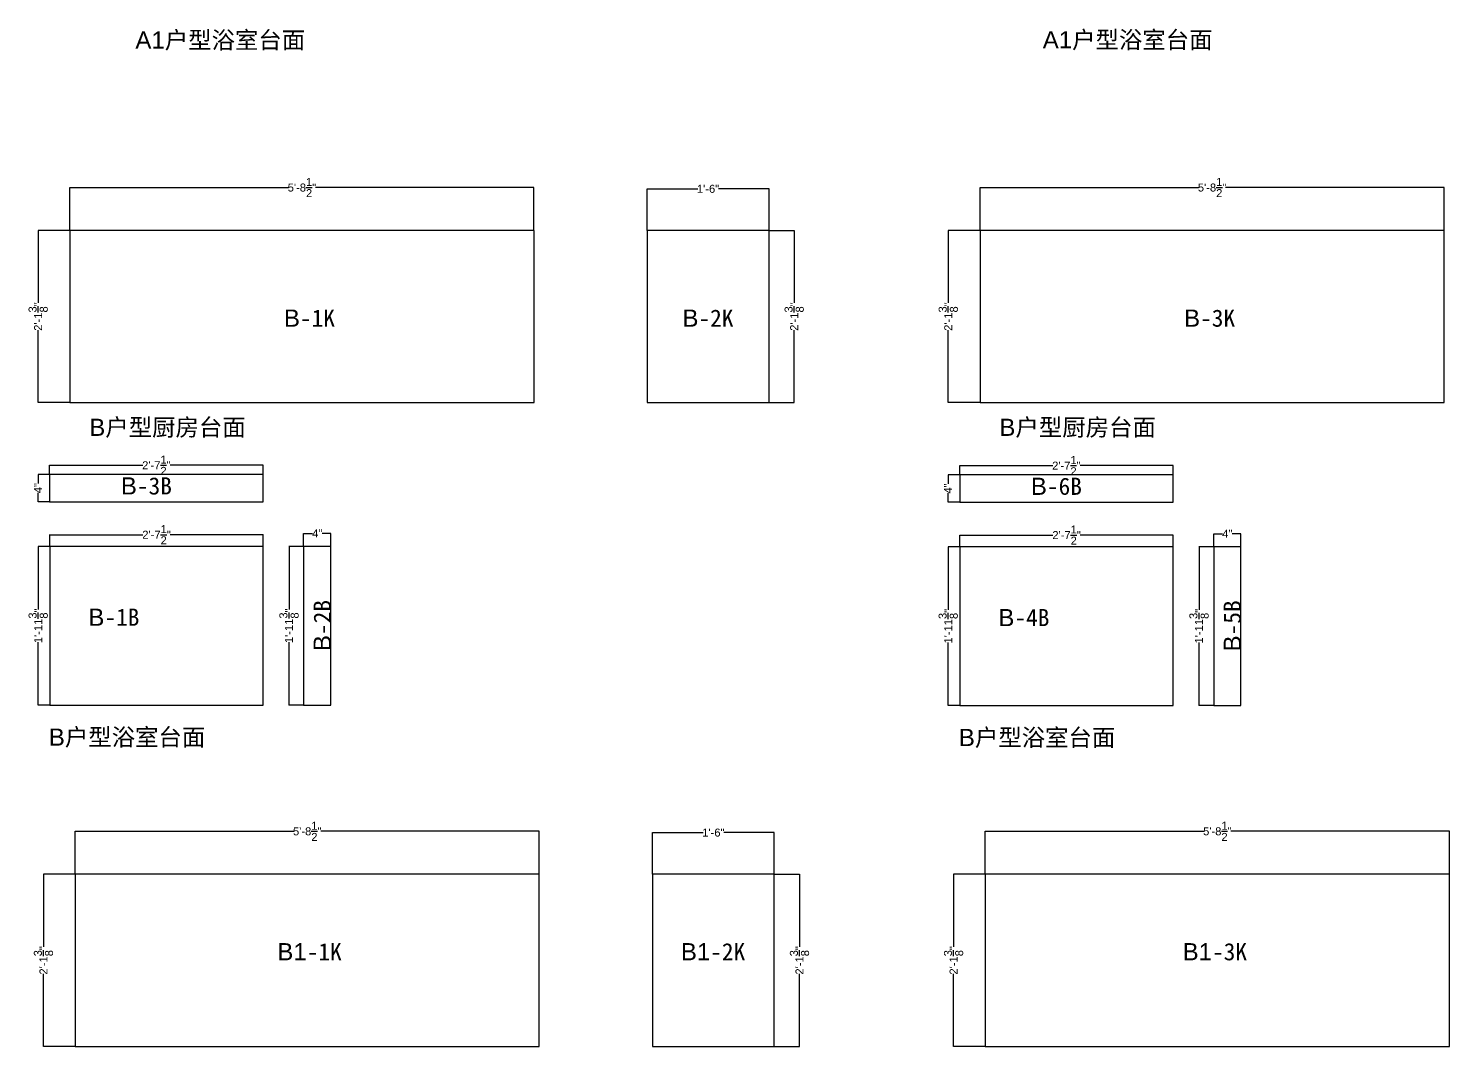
# Model space of a CAD drawing. Header units: inches. Extents: x -997106 to 39633, y -30199 to 1961.
# Drawn here: x 1348 to 6676, y -6296 to -2480 of the extents above; entities that cross this region are included whole.
import ezdxf

# ---------------------------------------------------------------- set-up
doc = ezdxf.new("R2010")
doc.units = ezdxf.units.IN
doc.header["$MEASUREMENT"] = 0
doc.layers.get('Defpoints').update_dxf_attribs({"color": 3})
doc.layers.add('编号', color=10, linetype='Continuous', plot=False)
doc.styles.get("Standard").update_dxf_attribs({"font": 'arial.ttf'})
doc.dimstyles.get("Standard").update_dxf_attribs({"dimtxt": 30, "dimasz": 1, "dimexe": 0.18, "dimexo": 0.0625, "dimgap": 0.09, "dimtad": 0, "dimtoh": 1, "dimdec": 4, "dimlfac": 0.03937, "dimzin": 0, "dimdsep": 46, "dimlunit": 4, "dimtxsty": 'Standard', "dimblk": 'ARCHTICK', "dimcen": 1, "dimadec": 0, "dimazin": 0, "dimtfac": 1, "dimtdec": 4, "dimtix": 1, "dimtofl": 0, "dimtmove": 2, "dimatfit": 3, "dimldrblk": 'ARCHTICK', "dimfxl": 1, "dimtolj": 1, "dimtzin": 0, "dimarcsym": 0})

# ---------------------------------------------------------------- blocks, each defined once
blk = doc.blocks.new('_ArchTick')
at = {"color": 0, "linetype": 'ByBlock', "const_width": 0.15}
blk.add_lwpolyline([(-0.5, -0.5), (0.5, 0.5)], dxfattribs=at)
blk = doc.blocks.new('*D86')
at = {"color": 0, "lineweight": -2, "transparency": 16777216}
for p, q in [((1503.7, -3237.6), (1503.7, -3076.4)), ((1503.7, -3076.6), (2322.8, -3076.6)), ((3243.7, -3076.6), (2424.6, -3076.6)), ((3243.7, -3237.6), (3243.7, -3076.4))]:
    blk.add_line(p, q, dxfattribs=at)
at = {"layer": 'Defpoints', "color": 0, "transparency": 16777216}
for p in [(3243.7, -3076.6), (1503.7, -3237.7), (3243.7, -3237.7)]:
    blk.add_point(p, dxfattribs=at)
at = {"color": 0, "lineweight": -2, "transparency": 16777216, "rotation": 180}
blk.add_blockref('_ArchTick', (1503.7, -3076.6), dxfattribs=at)
at = {"color": 0, "lineweight": -2, "transparency": 16777216}
blk.add_blockref('_ArchTick', (3243.7, -3076.6), dxfattribs=at)
at = {"color": 0, "transparency": 16777216, "insert": (2373.7, -3076.6), "char_height": 30, "attachment_point": 5}
blk.add_mtext('\\A1;5\'-8{\\H1x;\\S1/2;}"', dxfattribs=at)
blk = doc.blocks.new('*D87')
at = {"color": 0, "lineweight": -2, "transparency": 16777216}
for p, q in [((1503.7, -3237.7), (1384.5, -3237.7)), ((1384.7, -3237.7), (1384.7, -3509.1)), ((1384.7, -3882.7), (1384.7, -3611.3)), ((1503.7, -3882.7), (1384.5, -3882.7))]:
    blk.add_line(p, q, dxfattribs=at)
at = {"layer": 'Defpoints', "color": 0, "transparency": 16777216}
for p in [(1503.7, -3237.7), (1384.7, -3882.7), (1503.7, -3882.7)]:
    blk.add_point(p, dxfattribs=at)
at = {"color": 0, "lineweight": -2, "transparency": 16777216}
for p, rotation in [((1384.7, -3237.7), 90), ((1384.7, -3882.7), 270)]:
    blk.add_blockref('_ArchTick', p, dxfattribs=dict(at, rotation=rotation))
at = {"color": 0, "transparency": 16777216, "insert": (1384.7, -3560.2), "char_height": 30, "attachment_point": 5, "rotation": 90}
blk.add_mtext('\\A1;2\'-1{\\H1x;\\S3/8;}"', dxfattribs=at)
blk = doc.blocks.new('*D88')
at = {"color": 0, "lineweight": -2, "transparency": 16777216}
for p, q in [((3667.8, -3237.6), (3667.8, -3081.4)), ((3667.8, -3081.6), (3857.8, -3081.6)), ((4124.8, -3081.6), (3934.9, -3081.6)), ((4124.8, -3237.6), (4124.8, -3081.4))]:
    blk.add_line(p, q, dxfattribs=at)
at = {"layer": 'Defpoints', "color": 0, "transparency": 16777216}
for p in [(4124.8, -3081.6), (3667.8, -3237.7), (4124.8, -3237.7)]:
    blk.add_point(p, dxfattribs=at)
at = {"color": 0, "lineweight": -2, "transparency": 16777216, "rotation": 180}
blk.add_blockref('_ArchTick', (3667.8, -3081.6), dxfattribs=at)
at = {"color": 0, "lineweight": -2, "transparency": 16777216}
blk.add_blockref('_ArchTick', (4124.8, -3081.6), dxfattribs=at)
at = {"color": 0, "transparency": 16777216, "insert": (3896.3, -3081.6), "char_height": 30, "attachment_point": 5}
blk.add_mtext('\\A1;1\'-6"', dxfattribs=at)
blk = doc.blocks.new('*D89')
at = {"color": 0, "lineweight": -2, "transparency": 16777216}
for p, q in [((4124.9, -3237.7), (4219.3, -3237.7)), ((4219.1, -3237.7), (4219.1, -3509.1)), ((4219.1, -3882.7), (4219.1, -3611.3)), ((4124.9, -3882.7), (4219.3, -3882.7))]:
    blk.add_line(p, q, dxfattribs=at)
at = {"layer": 'Defpoints', "color": 0, "transparency": 16777216}
for p in [(4124.8, -3237.7), (4124.8, -3882.7), (4219.1, -3882.7)]:
    blk.add_point(p, dxfattribs=at)
at = {"color": 0, "lineweight": -2, "transparency": 16777216}
for p, rotation in [((4219.1, -3237.7), 90), ((4219.1, -3882.7), 270)]:
    blk.add_blockref('_ArchTick', p, dxfattribs=dict(at, rotation=rotation))
at = {"color": 0, "transparency": 16777216, "insert": (4219.1, -3560.2), "char_height": 30, "attachment_point": 5, "rotation": 90}
blk.add_mtext('\\A1;2\'-1{\\H1x;\\S3/8;}"', dxfattribs=at)
blk = doc.blocks.new('*D90')
at = {"color": 0, "lineweight": -2, "transparency": 16777216}
for p, q in [((4915.9, -3237.6), (4915.9, -3076.4)), ((4915.9, -3076.6), (5735, -3076.6)), ((6655.9, -3076.6), (5836.8, -3076.6)), ((6655.9, -3237.6), (6655.9, -3076.4))]:
    blk.add_line(p, q, dxfattribs=at)
at = {"layer": 'Defpoints', "color": 0, "transparency": 16777216}
for p in [(6655.9, -3076.6), (4915.9, -3237.7), (6655.9, -3237.7)]:
    blk.add_point(p, dxfattribs=at)
at = {"color": 0, "lineweight": -2, "transparency": 16777216, "rotation": 180}
blk.add_blockref('_ArchTick', (4915.9, -3076.6), dxfattribs=at)
at = {"color": 0, "lineweight": -2, "transparency": 16777216}
blk.add_blockref('_ArchTick', (6655.9, -3076.6), dxfattribs=at)
at = {"color": 0, "transparency": 16777216, "insert": (5785.9, -3076.6), "char_height": 30, "attachment_point": 5}
blk.add_mtext('\\A1;5\'-8{\\H1x;\\S1/2;}"', dxfattribs=at)
blk = doc.blocks.new('*D91')
at = {"color": 0, "lineweight": -2, "transparency": 16777216}
for p, q in [((4915.8, -3237.7), (4796.7, -3237.7)), ((4796.8, -3237.7), (4796.8, -3509.1)), ((4796.8, -3882.7), (4796.8, -3611.3)), ((4915.8, -3882.7), (4796.7, -3882.7))]:
    blk.add_line(p, q, dxfattribs=at)
at = {"layer": 'Defpoints', "color": 0, "transparency": 16777216}
for p in [(4915.9, -3237.7), (4796.8, -3882.7), (4915.9, -3882.7)]:
    blk.add_point(p, dxfattribs=at)
at = {"color": 0, "lineweight": -2, "transparency": 16777216}
for p, rotation in [((4796.8, -3237.7), 90), ((4796.8, -3882.7), 270)]:
    blk.add_blockref('_ArchTick', p, dxfattribs=dict(at, rotation=rotation))
at = {"color": 0, "transparency": 16777216, "insert": (4796.8, -3560.2), "char_height": 30, "attachment_point": 5, "rotation": 90}
blk.add_mtext('\\A1;2\'-1{\\H1x;\\S3/8;}"', dxfattribs=at)
blk = doc.blocks.new('*D130')
at = {"color": 0, "lineweight": -2, "transparency": 16777216}
for p, q in [((1523.6, -5650.2), (1523.6, -5489.1)), ((1523.6, -5489.2), (2342.7, -5489.2)), ((3263.6, -5489.2), (2444.5, -5489.2)), ((3263.6, -5650.2), (3263.6, -5489.1))]:
    blk.add_line(p, q, dxfattribs=at)
at = {"layer": 'Defpoints', "color": 0, "transparency": 16777216}
for p in [(3263.6, -5489.2), (1523.6, -5650.3), (3263.6, -5650.3)]:
    blk.add_point(p, dxfattribs=at)
at = {"color": 0, "lineweight": -2, "transparency": 16777216, "rotation": 180}
blk.add_blockref('_ArchTick', (1523.6, -5489.2), dxfattribs=at)
at = {"color": 0, "lineweight": -2, "transparency": 16777216}
blk.add_blockref('_ArchTick', (3263.6, -5489.2), dxfattribs=at)
at = {"color": 0, "transparency": 16777216, "insert": (2393.6, -5489.2), "char_height": 30, "attachment_point": 5}
blk.add_mtext('\\A1;5\'-8{\\H1x;\\S1/2;}"', dxfattribs=at)
blk = doc.blocks.new('*D131')
at = {"color": 0, "lineweight": -2, "transparency": 16777216}
for p, q in [((1523.5, -5650.3), (1404.4, -5650.3)), ((1404.6, -5650.3), (1404.6, -5921.7)), ((1404.6, -6295.3), (1404.6, -6023.9)), ((1523.5, -6295.3), (1404.4, -6295.3))]:
    blk.add_line(p, q, dxfattribs=at)
at = {"layer": 'Defpoints', "color": 0, "transparency": 16777216}
for p in [(1523.6, -5650.3), (1404.6, -6295.3), (1523.6, -6295.3)]:
    blk.add_point(p, dxfattribs=at)
at = {"color": 0, "lineweight": -2, "transparency": 16777216}
for p, rotation in [((1404.6, -5650.3), 90), ((1404.6, -6295.3), 270)]:
    blk.add_blockref('_ArchTick', p, dxfattribs=dict(at, rotation=rotation))
at = {"color": 0, "transparency": 16777216, "insert": (1404.6, -5972.8), "char_height": 30, "attachment_point": 5, "rotation": 90}
blk.add_mtext('\\A1;2\'-1{\\H1x;\\S3/8;}"', dxfattribs=at)
blk = doc.blocks.new('*D132')
at = {"color": 0, "lineweight": -2, "transparency": 16777216}
for p, q in [((3687.7, -5650.2), (3687.7, -5494)), ((3687.7, -5494.2), (3877.6, -5494.2)), ((4144.7, -5494.2), (3954.8, -5494.2)), ((4144.7, -5650.2), (4144.7, -5494))]:
    blk.add_line(p, q, dxfattribs=at)
at = {"layer": 'Defpoints', "color": 0, "transparency": 16777216}
for p in [(4144.7, -5494.2), (3687.7, -5650.3), (4144.7, -5650.3)]:
    blk.add_point(p, dxfattribs=at)
at = {"color": 0, "lineweight": -2, "transparency": 16777216, "rotation": 180}
blk.add_blockref('_ArchTick', (3687.7, -5494.2), dxfattribs=at)
at = {"color": 0, "lineweight": -2, "transparency": 16777216}
blk.add_blockref('_ArchTick', (4144.7, -5494.2), dxfattribs=at)
at = {"color": 0, "transparency": 16777216, "insert": (3916.2, -5494.2), "char_height": 30, "attachment_point": 5}
blk.add_mtext('\\A1;1\'-6"', dxfattribs=at)
blk = doc.blocks.new('*D133')
at = {"color": 0, "lineweight": -2, "transparency": 16777216}
for p, q in [((4144.8, -5650.3), (4239.1, -5650.3)), ((4239, -5650.3), (4239, -5921.7)), ((4239, -6295.3), (4239, -6023.9)), ((4144.8, -6295.3), (4239.1, -6295.3))]:
    blk.add_line(p, q, dxfattribs=at)
at = {"layer": 'Defpoints', "color": 0, "transparency": 16777216}
for p in [(4144.7, -5650.3), (4144.7, -6295.3), (4239, -6295.3)]:
    blk.add_point(p, dxfattribs=at)
at = {"color": 0, "lineweight": -2, "transparency": 16777216}
for p, rotation in [((4239, -5650.3), 90), ((4239, -6295.3), 270)]:
    blk.add_blockref('_ArchTick', p, dxfattribs=dict(at, rotation=rotation))
at = {"color": 0, "transparency": 16777216, "insert": (4239, -5972.8), "char_height": 30, "attachment_point": 5, "rotation": 90}
blk.add_mtext('\\A1;2\'-1{\\H1x;\\S3/8;}"', dxfattribs=at)
blk = doc.blocks.new('*D134')
at = {"color": 0, "lineweight": -2, "transparency": 16777216}
for p, q in [((4935.7, -5650.2), (4935.7, -5489.1)), ((4935.7, -5489.2), (5754.8, -5489.2)), ((6675.7, -5489.2), (5856.6, -5489.2)), ((6675.7, -5650.2), (6675.7, -5489.1))]:
    blk.add_line(p, q, dxfattribs=at)
at = {"layer": 'Defpoints', "color": 0, "transparency": 16777216}
for p in [(6675.7, -5489.2), (4935.7, -5650.3), (6675.7, -5650.3)]:
    blk.add_point(p, dxfattribs=at)
at = {"color": 0, "lineweight": -2, "transparency": 16777216, "rotation": 180}
blk.add_blockref('_ArchTick', (4935.7, -5489.2), dxfattribs=at)
at = {"color": 0, "lineweight": -2, "transparency": 16777216}
blk.add_blockref('_ArchTick', (6675.7, -5489.2), dxfattribs=at)
at = {"color": 0, "transparency": 16777216, "insert": (5805.7, -5489.2), "char_height": 30, "attachment_point": 5}
blk.add_mtext('\\A1;5\'-8{\\H1x;\\S1/2;}"', dxfattribs=at)
blk = doc.blocks.new('*D135')
at = {"color": 0, "lineweight": -2, "transparency": 16777216}
for p, q in [((4935.7, -5650.3), (4816.5, -5650.3)), ((4816.7, -5650.3), (4816.7, -5921.7)), ((4816.7, -6295.3), (4816.7, -6023.9)), ((4935.7, -6295.3), (4816.5, -6295.3))]:
    blk.add_line(p, q, dxfattribs=at)
at = {"layer": 'Defpoints', "color": 0, "transparency": 16777216}
for p in [(4935.7, -5650.3), (4816.7, -6295.3), (4935.7, -6295.3)]:
    blk.add_point(p, dxfattribs=at)
at = {"color": 0, "lineweight": -2, "transparency": 16777216}
for p, rotation in [((4816.7, -5650.3), 90), ((4816.7, -6295.3), 270)]:
    blk.add_blockref('_ArchTick', p, dxfattribs=dict(at, rotation=rotation))
at = {"color": 0, "transparency": 16777216, "insert": (4816.7, -5972.8), "char_height": 30, "attachment_point": 5, "rotation": 90}
blk.add_mtext('\\A1;2\'-1{\\H1x;\\S3/8;}"', dxfattribs=at)
blk = doc.blocks.new('*D1172')
at = {"color": 0, "lineweight": -2, "transparency": 16777216}
for p, q in [((2380.1, -4422), (2325, -4422)), ((2325.2, -4422), (2325.2, -4657.9)), ((2325.2, -5016), (2325.2, -4780.1)), ((2380.1, -5016), (2325, -5016))]:
    blk.add_line(p, q, dxfattribs=at)
at = {"layer": 'Defpoints', "color": 0, "transparency": 16777216}
for p in [(2380.1, -4422), (2325.2, -5016), (2380.1, -5016)]:
    blk.add_point(p, dxfattribs=at)
at = {"color": 0, "lineweight": -2, "transparency": 16777216}
for p, rotation in [((2325.2, -4422), 90), ((2325.2, -5016), 270)]:
    blk.add_blockref('_ArchTick', p, dxfattribs=dict(at, rotation=rotation))
at = {"color": 0, "transparency": 16777216, "insert": (2325.2, -4719), "char_height": 30, "attachment_point": 5, "rotation": 90}
blk.add_mtext('\\A1;1\'-11{\\H1x;\\S3/8;}"', dxfattribs=at)
blk = doc.blocks.new('*D1173')
at = {"color": 0, "lineweight": -2, "transparency": 16777216}
for p, q in [((2380.1, -4421.9), (2380.1, -4372.7)), ((2380.1, -4372.9), (2413.2, -4372.9)), ((2482.1, -4372.9), (2449.1, -4372.9)), ((2482.1, -4421.9), (2482.1, -4372.7))]:
    blk.add_line(p, q, dxfattribs=at)
at = {"layer": 'Defpoints', "color": 0, "transparency": 16777216}
for p in [(2380.1, -4422), (2482.1, -4372.9), (2482.1, -4422)]:
    blk.add_point(p, dxfattribs=at)
at = {"color": 0, "lineweight": -2, "transparency": 16777216, "rotation": 180}
blk.add_blockref('_ArchTick', (2380.1, -4372.9), dxfattribs=at)
at = {"color": 0, "lineweight": -2, "transparency": 16777216}
blk.add_blockref('_ArchTick', (2482.1, -4372.9), dxfattribs=at)
at = {"color": 0, "transparency": 16777216, "insert": (2431.1, -4372.9), "char_height": 30, "attachment_point": 5}
blk.add_mtext('\\A1;4"', dxfattribs=at)
blk = doc.blocks.new('*D1174')
at = {"color": 0, "lineweight": -2, "transparency": 16777216}
for p, q in [((1428.6, -4422.2), (1428.6, -4377.5)), ((1428.6, -4377.7), (1777.5, -4377.7)), ((2228.6, -4377.7), (1879.8, -4377.7)), ((2228.6, -4422.2), (2228.6, -4377.5))]:
    blk.add_line(p, q, dxfattribs=at)
at = {"layer": 'Defpoints', "color": 0, "transparency": 16777216}
for p in [(2228.6, -4377.7), (1428.6, -4422.2), (2228.6, -4422.2)]:
    blk.add_point(p, dxfattribs=at)
at = {"color": 0, "lineweight": -2, "transparency": 16777216, "rotation": 180}
blk.add_blockref('_ArchTick', (1428.6, -4377.7), dxfattribs=at)
at = {"color": 0, "lineweight": -2, "transparency": 16777216}
blk.add_blockref('_ArchTick', (2228.6, -4377.7), dxfattribs=at)
at = {"color": 0, "transparency": 16777216, "insert": (1828.6, -4377.7), "char_height": 30, "attachment_point": 5}
blk.add_mtext('\\A1;2\'-7{\\H1x;\\S1/2;}"', dxfattribs=at)
blk = doc.blocks.new('*D1175')
at = {"color": 0, "lineweight": -2, "transparency": 16777216}
for p, q in [((1428.6, -4422.2), (1384.6, -4422.2)), ((1384.8, -4422.2), (1384.8, -4658.2)), ((1384.8, -5016.2), (1384.8, -4780.3)), ((1428.6, -5016.2), (1384.6, -5016.2))]:
    blk.add_line(p, q, dxfattribs=at)
at = {"layer": 'Defpoints', "color": 0, "transparency": 16777216}
for p in [(1428.6, -4422.2), (1384.8, -5016.2), (1428.6, -5016.2)]:
    blk.add_point(p, dxfattribs=at)
at = {"color": 0, "lineweight": -2, "transparency": 16777216}
for p, rotation in [((1384.8, -4422.2), 90), ((1384.8, -5016.2), 270)]:
    blk.add_blockref('_ArchTick', p, dxfattribs=dict(at, rotation=rotation))
at = {"color": 0, "transparency": 16777216, "insert": (1384.8, -4719.2), "char_height": 30, "attachment_point": 5, "rotation": 90}
blk.add_mtext('\\A1;1\'-11{\\H1x;\\S3/8;}"', dxfattribs=at)
blk = doc.blocks.new('*D1176')
at = {"color": 0, "lineweight": -2, "transparency": 16777216}
for p, q in [((1427.8, -4152.1), (1384.2, -4152.1)), ((1384.4, -4152.1), (1384.4, -4185.2)), ((1427.8, -4254.1), (1384.2, -4254.1)), ((1384.4, -4254.1), (1384.4, -4221.1))]:
    blk.add_line(p, q, dxfattribs=at)
at = {"layer": 'Defpoints', "color": 0, "transparency": 16777216}
for p in [(1427.9, -4152.1), (1384.4, -4254.1), (1427.9, -4254.1)]:
    blk.add_point(p, dxfattribs=at)
at = {"color": 0, "lineweight": -2, "transparency": 16777216}
for p, rotation in [((1384.4, -4152.1), 90), ((1384.4, -4254.1), 270)]:
    blk.add_blockref('_ArchTick', p, dxfattribs=dict(at, rotation=rotation))
at = {"color": 0, "transparency": 16777216, "insert": (1384.4, -4203.1), "char_height": 30, "attachment_point": 5, "rotation": 90}
blk.add_mtext('\\A1;4"', dxfattribs=at)
blk = doc.blocks.new('*D1177')
at = {"color": 0, "lineweight": -2, "transparency": 16777216}
for p, q in [((1427.9, -4152.1), (1427.9, -4117.3)), ((1427.9, -4117.5), (1776.7, -4117.5)), ((2227.9, -4117.5), (1879.1, -4117.5)), ((2227.9, -4152.1), (2227.9, -4117.3))]:
    blk.add_line(p, q, dxfattribs=at)
at = {"layer": 'Defpoints', "color": 0, "transparency": 16777216}
for p in [(1427.9, -4152.1), (2227.9, -4117.5), (2227.9, -4152.1)]:
    blk.add_point(p, dxfattribs=at)
at = {"color": 0, "lineweight": -2, "transparency": 16777216, "rotation": 180}
blk.add_blockref('_ArchTick', (1427.9, -4117.5), dxfattribs=at)
at = {"color": 0, "lineweight": -2, "transparency": 16777216}
blk.add_blockref('_ArchTick', (2227.9, -4117.5), dxfattribs=at)
at = {"color": 0, "transparency": 16777216, "insert": (1827.9, -4117.5), "char_height": 30, "attachment_point": 5}
blk.add_mtext('\\A1;2\'-7{\\H1x;\\S1/2;}"', dxfattribs=at)
blk = doc.blocks.new('*D1178')
at = {"color": 0, "lineweight": -2, "transparency": 16777216}
for p, q in [((5791.8, -4423.4), (5736.7, -4423.4)), ((5736.9, -4423.4), (5736.9, -4659.3)), ((5736.9, -5017.4), (5736.9, -4781.5)), ((5791.8, -5017.4), (5736.7, -5017.4))]:
    blk.add_line(p, q, dxfattribs=at)
at = {"layer": 'Defpoints', "color": 0, "transparency": 16777216}
for p in [(5791.9, -4423.4), (5736.9, -5017.4), (5791.9, -5017.4)]:
    blk.add_point(p, dxfattribs=at)
at = {"color": 0, "lineweight": -2, "transparency": 16777216}
for p, rotation in [((5736.9, -4423.4), 90), ((5736.9, -5017.4), 270)]:
    blk.add_blockref('_ArchTick', p, dxfattribs=dict(at, rotation=rotation))
at = {"color": 0, "transparency": 16777216, "insert": (5736.9, -4720.4), "char_height": 30, "attachment_point": 5, "rotation": 90}
blk.add_mtext('\\A1;1\'-11{\\H1x;\\S3/8;}"', dxfattribs=at)
blk = doc.blocks.new('*D1179')
at = {"color": 0, "lineweight": -2, "transparency": 16777216}
for p, q in [((5791.9, -4423.3), (5791.9, -4374.1)), ((5791.9, -4374.3), (5824.9, -4374.3)), ((5893.9, -4374.3), (5860.8, -4374.3)), ((5893.9, -4423.3), (5893.9, -4374.1))]:
    blk.add_line(p, q, dxfattribs=at)
at = {"layer": 'Defpoints', "color": 0, "transparency": 16777216}
for p in [(5893.9, -4374.3), (5791.9, -4423.4), (5893.9, -4423.4)]:
    blk.add_point(p, dxfattribs=at)
at = {"color": 0, "lineweight": -2, "transparency": 16777216, "rotation": 180}
blk.add_blockref('_ArchTick', (5791.9, -4374.3), dxfattribs=at)
at = {"color": 0, "lineweight": -2, "transparency": 16777216}
blk.add_blockref('_ArchTick', (5893.9, -4374.3), dxfattribs=at)
at = {"color": 0, "transparency": 16777216, "insert": (5842.9, -4374.3), "char_height": 30, "attachment_point": 5}
blk.add_mtext('\\A1;4"', dxfattribs=at)
blk = doc.blocks.new('*D1180')
at = {"color": 0, "lineweight": -2, "transparency": 16777216}
for p, q in [((4840.4, -4423.6), (4840.4, -4378.9)), ((4840.4, -4379.1), (5189.2, -4379.1)), ((5640.4, -4379.1), (5291.5, -4379.1)), ((5640.4, -4423.6), (5640.4, -4378.9))]:
    blk.add_line(p, q, dxfattribs=at)
at = {"layer": 'Defpoints', "color": 0, "transparency": 16777216}
for p in [(5640.4, -4379.1), (4840.4, -4423.6), (5640.4, -4423.6)]:
    blk.add_point(p, dxfattribs=at)
at = {"color": 0, "lineweight": -2, "transparency": 16777216, "rotation": 180}
blk.add_blockref('_ArchTick', (4840.4, -4379.1), dxfattribs=at)
at = {"color": 0, "lineweight": -2, "transparency": 16777216}
blk.add_blockref('_ArchTick', (5640.4, -4379.1), dxfattribs=at)
at = {"color": 0, "transparency": 16777216, "insert": (5240.4, -4379.1), "char_height": 30, "attachment_point": 5}
blk.add_mtext('\\A1;2\'-7{\\H1x;\\S1/2;}"', dxfattribs=at)
blk = doc.blocks.new('*D1181')
at = {"color": 0, "lineweight": -2, "transparency": 16777216}
for p, q in [((4840.3, -4423.6), (4796.4, -4423.6)), ((4796.5, -4423.6), (4796.5, -4659.5)), ((4796.5, -5017.6), (4796.5, -4781.7)), ((4840.3, -5017.6), (4796.4, -5017.6))]:
    blk.add_line(p, q, dxfattribs=at)
at = {"layer": 'Defpoints', "color": 0, "transparency": 16777216}
for p in [(4840.4, -4423.6), (4796.5, -5017.6), (4840.4, -5017.6)]:
    blk.add_point(p, dxfattribs=at)
at = {"color": 0, "lineweight": -2, "transparency": 16777216}
for p, rotation in [((4796.5, -4423.6), 90), ((4796.5, -5017.6), 270)]:
    blk.add_blockref('_ArchTick', p, dxfattribs=dict(at, rotation=rotation))
at = {"color": 0, "transparency": 16777216, "insert": (4796.5, -4720.6), "char_height": 30, "attachment_point": 5, "rotation": 90}
blk.add_mtext('\\A1;1\'-11{\\H1x;\\S3/8;}"', dxfattribs=at)
blk = doc.blocks.new('*D1182')
at = {"color": 0, "lineweight": -2, "transparency": 16777216}
for p, q in [((4839.6, -4153.5), (4795.9, -4153.5)), ((4796.1, -4153.5), (4796.1, -4186.6)), ((4839.6, -4255.5), (4795.9, -4255.5)), ((4796.1, -4255.5), (4796.1, -4222.4))]:
    blk.add_line(p, q, dxfattribs=at)
at = {"layer": 'Defpoints', "color": 0, "transparency": 16777216}
for p in [(4839.6, -4153.5), (4796.1, -4255.5), (4839.6, -4255.5)]:
    blk.add_point(p, dxfattribs=at)
at = {"color": 0, "lineweight": -2, "transparency": 16777216}
for p, rotation in [((4796.1, -4153.5), 90), ((4796.1, -4255.5), 270)]:
    blk.add_blockref('_ArchTick', p, dxfattribs=dict(at, rotation=rotation))
at = {"color": 0, "transparency": 16777216, "insert": (4796.1, -4204.5), "char_height": 30, "attachment_point": 5, "rotation": 90}
blk.add_mtext('\\A1;4"', dxfattribs=at)
blk = doc.blocks.new('*D1183')
at = {"color": 0, "lineweight": -2, "transparency": 16777216}
for p, q in [((4839.6, -4153.4), (4839.6, -4118.7)), ((4839.6, -4118.9), (5188.5, -4118.9)), ((5639.6, -4118.9), (5290.8, -4118.9)), ((5639.6, -4153.4), (5639.6, -4118.7))]:
    blk.add_line(p, q, dxfattribs=at)
at = {"layer": 'Defpoints', "color": 0, "transparency": 16777216}
for p in [(4839.6, -4153.5), (5639.6, -4118.9), (5639.6, -4153.5)]:
    blk.add_point(p, dxfattribs=at)
at = {"color": 0, "lineweight": -2, "transparency": 16777216, "rotation": 180}
blk.add_blockref('_ArchTick', (4839.6, -4118.9), dxfattribs=at)
at = {"color": 0, "lineweight": -2, "transparency": 16777216}
blk.add_blockref('_ArchTick', (5639.6, -4118.9), dxfattribs=at)
at = {"color": 0, "transparency": 16777216, "insert": (5239.6, -4118.9), "char_height": 30, "attachment_point": 5}
blk.add_mtext('\\A1;2\'-7{\\H1x;\\S1/2;}"', dxfattribs=at)

msp = doc.modelspace()

# ---------------------------------------------------------------- linework, layer by layer
for points in [[(1503.71981, -3882.66081), (3243.71981, -3882.66081), (3243.71981, -3237.66081), (1503.71981, -3237.66081)], [(3667.83396, -3882.66081), (4124.83396, -3882.66081), (4124.83396, -3237.66081), (3667.83396, -3237.66081)], [(4915.85342, -3882.66081), (6655.85342, -3882.66081), (6655.85342, -3237.66081), (4915.85342, -3237.66081)], [(1427.90589, -4254.11582), (2227.90589, -4254.11582), (2227.90589, -4152.11582), (1427.90589, -4152.11582)], [(4839.62215, -4255.49818), (5639.62215, -4255.49818), (5639.62215, -4153.49818), (4839.62215, -4153.49818)], [(2380.14506, -5016.0017), (2482.14506, -5016.0017), (2482.14506, -4422.0017), (2380.14506, -4422.0017)], [(1428.63917, -5016.2482), (2228.63917, -5016.2482), (2228.63917, -4422.2482), (1428.63917, -4422.2482)], [(4840.35543, -5017.63055), (5640.35543, -5017.63055), (5640.35543, -4423.63055), (4840.35543, -4423.63055)], [(5791.86132, -5017.38406), (5893.86132, -5017.38406), (5893.86132, -4423.38406), (5791.86132, -4423.38406)], [(1523.58722, -6295.3072), (3263.58722, -6295.3072), (3263.58722, -5650.3072), (1523.58722, -5650.3072)], [(3687.70137, -6295.3072), (4144.70137, -6295.3072), (4144.70137, -5650.3072), (3687.70137, -5650.3072)], [(4935.72083, -6295.3072), (6675.72083, -6295.3072), (6675.72083, -5650.3072), (4935.72083, -5650.3072)]]:
    msp.add_lwpolyline(points, close=True)

# ---------------------------------------------------------------- texts
at = {"char_height": 64.3508622, "attachment_point": 1}
for s, insert in [('A1{\\fSimSun|b0|i0|c134|p2;户型浴室台面}', (1749.30186, -2491.63473)), ('A1{\\fSimSun|b0|i0|c134|p2;户型浴室台面}', (5151.12164, -2490.63473)), ('B{\\fSimSun|b0|i0|c134|p2;户型厨房台面}', (1576.48722, -3942.92955)), ('B{\\fSimSun|b0|i0|c134|p2;户型厨房台面}', (4988.62083, -3942.92955)), ('B{\\fSimSun|b0|i0|c134|p2;户型浴室台面}', (1424.83394, -5103.96506)), ('B{\\fSimSun|b0|i0|c134|p2;户型浴室台面}', (4836.5502, -5105.34741))]:
    msp.add_mtext(s, dxfattribs=dict(at, insert=insert))
at = {"layer": '编号', "char_height": 64.3508622, "attachment_point": 1}
for s, insert in [('B{\\fSimSun|b0|i0|c134|p2;-1K}', (2306.29865, -3533.79139)), ('B{\\fSimSun|b0|i0|c134|p2;-2K}', (3800.31092, -3533.79139)), ('B{\\fSimSun|b0|i0|c134|p2;-3K}', (5681.04664, -3533.79139)), ('B{\\fSimSun|b0|i0|c134|p2;-3B}', (1694.91544, -4162.56271)), ('B{\\fSimSun|b0|i0|c134|p2;-6B}', (5106.63169, -4163.94506)), ('B{\\fSimSun|b0|i0|c134|p2;-1B}', (1572.98338, -4654.63396)), ('B{\\fSimSun|b0|i0|c134|p2;-4B}', (4984.69964, -4656.01632)), ('B1{\\fSimSun|b0|i0|c134|p2;-1K}', (2281.52305, -5908.19296)), ('B1{\\fSimSun|b0|i0|c134|p2;-2K}', (3794.35434, -5908.19296)), ('B1{\\fSimSun|b0|i0|c134|p2;-3K}', (5675.64495, -5908.19296))]:
    msp.add_mtext(s, dxfattribs=dict(at, insert=insert))
at = {"layer": '编号', "char_height": 64.3508622, "attachment_point": 1, "rotation": 90}
for s, insert in [('B{\\fSimSun|b0|i0|c134|p2;-2B}', (2417.53083, -4813.67103)), ('B{\\fSimSun|b0|i0|c134|p2;-5B}', (5829.24709, -4815.05339))]:
    msp.add_mtext(s, dxfattribs=dict(at, insert=insert))

# ---------------------------------------------------------------- dimensions: what is measured, and where the dimension line sits
for base, p1, p2, picture, middle in [((3243.71981, -3076.59805), (1503.71981, -3237.66081), (3243.71981, -3237.66081), '*D86', (2373.71981, -3076.59805)), ((4124.83396, -3081.56139), (3667.83396, -3237.66081), (4124.83396, -3237.66081), '*D88', (3896.33396, -3081.56139)), ((6655.85342, -3076.59805), (4915.85342, -3237.66081), (6655.85342, -3237.66081), '*D90', (5785.85342, -3076.59805)), ((2227.90589, -4117.48738), (1427.90589, -4152.11582), (2227.90589, -4152.11582), '*D1177', (1827.90589, -4117.48738)), ((5639.62215, -4118.86974), (4839.62215, -4153.49818), (5639.62215, -4153.49818), '*D1183', (5239.62215, -4118.86974)), ((2228.63917, -4377.68137), (1428.63917, -4422.2482), (2228.63917, -4422.2482), '*D1174', (1828.63917, -4377.68137)), ((2482.14506, -4372.90084), (2380.14506, -4422.0017), (2482.14506, -4422.0017), '*D1173', (2431.14506, -4372.90084)), ((5640.35543, -4379.06373), (4840.35543, -4423.63055), (5640.35543, -4423.63055), '*D1180', (5240.35543, -4379.06373)), ((5893.86132, -4374.2832), (5791.86132, -4423.38406), (5893.86132, -4423.38406), '*D1179', (5842.86132, -4374.2832)), ((3263.58722, -5489.24444), (1523.58722, -5650.3072), (3263.58722, -5650.3072), '*D130', (2393.58722, -5489.24444)), ((4144.70137, -5494.20778), (3687.70137, -5650.3072), (4144.70137, -5650.3072), '*D132', (3916.20137, -5494.20778)), ((6675.72083, -5489.24444), (4935.72083, -5650.3072), (6675.72083, -5650.3072), '*D134', (5805.72083, -5489.24444))]:
    dim = msp.add_linear_dim(base=base, p1=p1, p2=p2, dimstyle='Standard')
    dim.commit()
    dim.dimension.update_dxf_attribs({"geometry": picture, "text_midpoint": middle})
for base, p1, p2, picture, middle in [((1384.7112175604, -3882.6608132585), (1503.7198119492, -3237.6608132585), (1503.7198119492, -3882.6608132585), '*D87', (1384.7112175604, -3560.1608132585)), ((4219.0839420611, -3882.6608132585), (4124.8339624364, -3237.6608132585), (4124.8339624364, -3882.6608132585), '*D89', (4219.0839420611, -3560.1608132585)), ((4796.8448296435, -3882.6608132585), (4915.8534240323, -3237.6608132585), (4915.8534240323, -3882.6608132585), '*D91', (4796.8448296435, -3560.1608132585)), ((1384.37013, -4254.11582), (1427.90589, -4152.11582), (1427.90589, -4254.11582), '*D1176', (1384.37013, -4203.11582)), ((4796.08639, -4255.49818), (4839.62215, -4153.49818), (4839.62215, -4255.49818), '*D1182', (4796.08639, -4204.49818)), ((1384.81957, -5016.2482), (1428.63917, -4422.2482), (1428.63917, -5016.2482), '*D1175', (1384.81957, -4719.2482)), ((2325.19937, -5016.0017), (2380.14506, -4422.0017), (2380.14506, -5016.0017), '*D1172', (2325.19937, -4719.0017)), ((4796.53582, -5017.63055), (4840.35543, -4423.63055), (4840.35543, -5017.63055), '*D1181', (4796.53582, -4720.63055)), ((5736.91563, -5017.38406), (5791.86132, -4423.38406), (5791.86132, -5017.38406), '*D1178', (5736.91563, -4720.38406)), ((1404.5786234826, -6295.3071975612), (1523.5872178714, -5650.3071975612), (1523.5872178714, -6295.3071975612), '*D131', (1404.5786234826, -5972.8071975612)), ((4238.9513479833, -6295.3071975612), (4144.7013683586, -5650.3071975612), (4144.7013683586, -6295.3071975612), '*D133', (4238.9513479833, -5972.8071975612)), ((4816.7122355657, -6295.3071975612), (4935.7208299545, -5650.3071975612), (4935.7208299545, -6295.3071975612), '*D135', (4816.7122355657, -5972.8071975612))]:
    dim = msp.add_linear_dim(base=base, p1=p1, p2=p2, angle=90, dimstyle='Standard')
    dim.commit()
    dim.dimension.update_dxf_attribs({"geometry": picture, "text_midpoint": middle})

doc.saveas('drawing.dxf')
